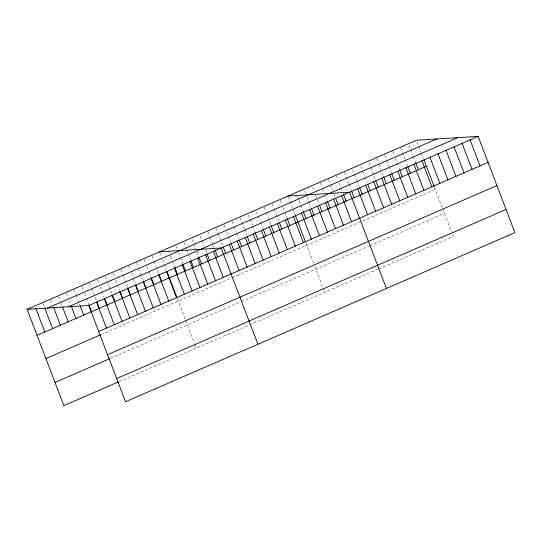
<?xml version="1.0" encoding="UTF-8"?>
<svg xmlns="http://www.w3.org/2000/svg" width="542" height="542" viewBox="0 0 542 542"><rect width="100%" height="100%" fill="white"/><g stroke="black" fill="none" stroke-linecap="round" stroke-linejoin="round"><path stroke-width="0.41" stroke-dasharray="2.71 2.03" d="M101.103 334.563L231.57 277.904M232.301 277.585L435.26 189.443M110.222 358.452L240.689 301.792M241.42 301.474L369.183 245.987M369.915 245.668L444.386 213.324M119.077 381.636L378.038 269.164M378.77 268.852L453.234 236.508L451.757 232.647M417.083 141.828L418.587 145.771M418.885 146.557L420.992 152.072M421.297 152.858L423.404 158.379M434.379 187.125L451.466 231.874M409.047 145.317L412.963 155.561M413.261 156.347L415.368 161.868M400.721 148.013L404.928 159.05M405.233 159.836L407.638 166.143M392.686 151.503L394.19 155.446M395.396 158.596L396.9 162.539M397.198 163.325L399.305 168.84M384.657 154.992L386.46 159.721M386.764 160.507L388.871 166.021M389.17 166.814L391.575 173.115M376.622 158.481L378.431 163.21M378.729 163.996L383.248 175.818M368.892 162.756L370.403 166.692M370.701 167.485L375.213 179.307M360.864 166.245L362.368 170.181M362.673 170.974L364.78 176.489M365.078 177.275L367.185 182.79M352.835 169.727L356.744 179.978M357.049 180.764L359.156 186.279M344.502 172.431L348.716 183.46M349.014 184.253L351.426 190.554M336.467 175.92L337.978 179.856M339.177 183.013L340.681 186.949M340.986 187.742L342.49 191.678M328.438 179.402L330.247 184.131M330.545 184.924L332.652 190.438M334.157 194.382L335.363 197.532M320.41 182.891L322.212 187.62M322.517 188.413L324.021 192.349M325.525 196.292L327.029 200.228M312.68 187.166L314.184 191.109M315.688 195.052L319.001 203.717M304.645 190.655L305.851 193.812M307.057 196.963L308.561 200.899M308.859 201.692L310.966 207.207M297.517 196.509L300.525 204.388M300.83 205.181L302.937 210.696M288.283 196.848L292.497 207.877M292.802 208.663L295.207 214.971M305.884 242.931L313.676 263.344M314.78 266.237L322.971 287.68M323.262 288.452L324.739 292.314M280.255 200.33L281.759 204.273M282.965 207.423L284.469 211.366M284.767 212.152L287.179 218.46M272.219 203.819L274.028 208.548M274.327 209.334L278.845 221.156M264.191 207.308L266 212.037M266.298 212.823L270.81 224.645M256.461 211.583L257.965 215.526M258.27 216.312L260.377 221.827M260.675 222.62L262.782 228.135M248.432 215.072L252.342 225.316M252.647 226.102L254.754 231.624M240.099 217.769L244.313 228.805M244.611 229.591L246.718 235.113M232.071 221.258L233.873 225.987M234.178 226.773L236.278 232.294M236.583 233.08L238.988 239.388M224.036 224.747L225.54 228.69M226.746 231.84L228.25 235.784M228.555 236.569L230.96 242.877M216.007 228.236L217.809 232.965M218.114 233.751L222.627 245.573M207.972 231.725L209.781 236.454M210.079 237.24L213.995 247.484M200.242 236L201.753 239.937M202.051 240.729L204.158 246.244M205.662 250.187L206.563 252.552M192.214 239.489L195.825 248.941M197.031 252.098L198.535 256.034M183.88 242.186L186.59 249.279M186.895 250.065L188.094 253.222M188.399 254.008L190.804 260.316M175.852 245.675L177.356 249.611M178.562 252.768L180.066 256.705M180.364 257.497L182.776 263.798M168.42 250.736L169.328 253.1M170.527 256.258L172.031 260.194M172.336 260.987L174.741 267.287M159.788 252.647L161.292 256.59M162.498 259.74L164.002 263.683M164.307 264.469L166.408 269.991M177.39 298.73L185.459 319.868M185.737 320.593L194.476 343.486M194.768 344.258L196.245 348.12M152.004 256.034L153.806 260.763M154.111 261.549L158.623 273.371M144.213 259.415L145.717 263.358M146.923 266.508L148.427 270.444M148.732 271.237L150.839 276.752M136.428 262.795L138.23 267.524M138.535 268.31L143.047 280.133M128.637 266.176L130.141 270.119M131.347 273.27L132.851 277.213M133.156 277.999L135.263 283.513M120.852 269.557L122.655 274.286M122.959 275.079L127.472 286.901M113.061 272.944L114.572 276.881M115.771 280.038L117.275 283.974M117.58 284.767L119.687 290.282M105.277 276.325L107.086 281.054M107.384 281.84L111.896 293.662M97.492 279.706L98.996 283.649M100.195 286.799L101.7 290.742M102.004 291.528L104.111 297.043M89.701 283.087L91.51 287.816M91.808 288.608L96.32 300.431M81.917 286.474L83.421 290.41M84.62 293.561L86.131 297.504M86.429 298.29L88.536 303.811M74.125 289.855L75.934 294.584M76.232 295.37L79.843 304.828M66.341 293.236L67.845 297.179M69.044 300.329L70.555 304.272M58.55 296.616L60.358 301.345M60.657 302.131L62.161 306.074M50.765 299.997L52.269 303.94M42.974 303.385L44.18 306.535"/><path stroke-width="0.81" d="M27.1 309.36L416.48 140.249L478.146 136.388L514.9 232.64L125.52 401.751L88.766 305.492L27.1 309.36L63.854 405.612L118.373 381.941M47.452 308.08L436.825 138.976M68.414 306.765L457.794 137.661M88.766 305.492L478.146 136.388M37.032 335.363L426.412 166.258M98.698 331.501L488.071 162.39M45.887 358.547L100.399 334.875M107.546 354.685L496.926 185.574M55.006 382.435L109.518 358.757M116.672 378.567L506.045 209.463M287.985 196.055L349.651 192.193L386.405 288.446M159.49 251.861L221.156 247.992L257.911 344.251M470.11 139.87L480.043 165.879M462.082 143.359L472.014 169.368M454.047 146.848L463.979 172.857M446.019 150.337L455.951 176.346M437.99 153.826L447.922 179.829M429.955 157.309L439.887 183.318M424 159.951L434.081 186.353M421.927 160.798L431.859 186.807M415.673 162.654L418.377 169.748M413.898 164.287L423.824 190.296M407.943 166.929L410.348 173.237M405.863 167.776L415.795 193.785M399.61 169.632L402.32 176.719M397.835 171.265L407.767 197.268M391.88 173.907L394.285 180.208M389.8 174.748L399.732 200.757M383.546 176.604L386.256 183.697M381.771 178.237L391.703 204.246M375.816 180.879L378.221 187.186M373.743 181.726L383.675 207.735M367.788 184.368L370.193 190.676M365.708 185.215L375.64 211.224M359.752 187.857L362.164 194.165M357.679 188.704L367.612 214.707M351.724 191.346L354.129 197.647M343.391 194.043L346.101 201.136M341.616 195.676L351.548 221.685M335.661 198.318L338.072 204.625M333.587 199.165L343.52 225.174M327.327 201.021L330.037 208.114M325.552 202.654L335.484 228.663M319.597 205.296L322.009 211.604M317.524 206.143L327.456 232.152M311.569 208.785L313.974 215.086M309.496 209.632L319.428 235.635M303.235 211.482L305.945 218.575M301.46 213.114L311.393 239.124M295.505 215.757L305.586 242.152M293.432 216.604L303.364 242.613M287.179 218.46L289.882 225.553M285.404 220.093L295.329 246.102M279.448 222.735L281.854 229.042M277.368 223.582L287.301 249.591M271.115 225.431L273.825 232.525M269.34 227.071L279.272 253.073M263.08 228.92L265.79 236.014M261.305 230.553L271.237 256.562M255.052 232.41L257.762 239.503M253.277 234.042L263.209 260.052M247.321 236.685L249.727 242.992M245.248 237.532L255.18 263.541M239.293 240.174L241.698 246.481M237.213 241.021L247.145 267.03M231.258 243.663L233.67 249.964M229.185 244.51L239.117 270.512M223.229 247.152L225.635 253.453M214.896 249.848L217.606 256.942M213.365 251.38L223.297 277.382M207.166 254.123L209.578 260.431M205.581 254.76L215.506 280.77M198.833 256.827L201.543 263.92M197.789 258.141L207.722 284.15M191.102 261.102L193.514 267.402M190.005 261.522L199.937 287.531M183.074 264.591L185.479 270.892M182.214 264.902L192.146 290.912M174.741 267.287L177.451 274.381M174.429 268.29L184.361 294.292M167.011 271.562L177.092 297.958M166.638 271.671L176.57 297.68M158.921 274.157L161.631 281.251M158.853 275.051L168.786 301.061M151.137 277.538L153.847 284.631M151.062 278.432L160.994 304.441M143.345 280.925L146.055 288.019M143.278 281.82L153.21 307.822M135.859 285.092L138.271 291.4M135.486 285.2L145.419 311.21M127.776 287.687L130.48 294.78M127.702 288.581L137.634 314.59M119.985 291.068L122.695 298.161M119.918 291.962L129.843 317.971M112.499 295.241L114.904 301.542M112.126 295.343L122.058 321.352M104.714 298.622L107.12 304.929M104.342 298.73L114.274 324.733M96.923 302.002L99.335 308.31M96.551 302.111L106.483 328.12M88.834 304.597L91.544 311.691M80.148 305.613L83.759 315.071M71.456 306.637L75.968 318.452M62.465 306.86L68.184 321.84M53.773 307.883L60.392 325.22M44.783 308.113L52.608 328.601M35.792 308.337L44.817 331.982"/></g></svg>
